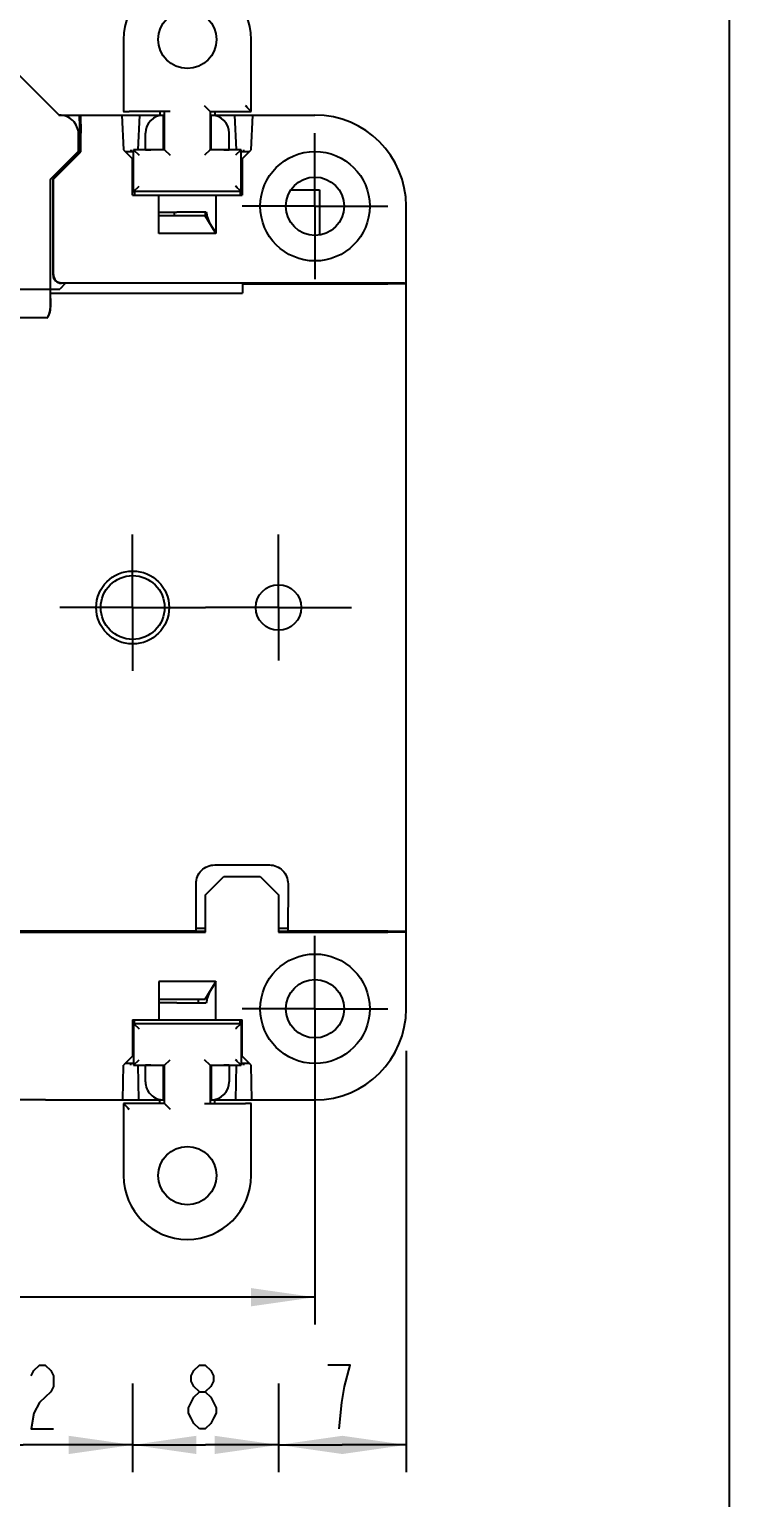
# Model space of a CAD drawing. Header units: millimetres. Extents: x 0 to 297, y 0 to 210.
# Drawn here: x 258.6 to 297, y 58.5 to 139 of the extents above; entities that cross this region are included whole.
import ezdxf

# ---------------------------------------------------------------- set-up
doc = ezdxf.new("R2010")
doc.units = ezdxf.units.MM
doc.header["$LTSCALE"] = 16.335
doc.linetypes.add('CENTER', pattern=[0.6, 0.375, -0.075, 0.075, -0.075])
doc.layers.get('0').update_dxf_attribs({"linetype": 'CONTINUOUS'})
for name, color, linetype in [('000_19_DXF_CONTINUOUS_LINE', 7, 'CONTINUOUS'), ('00_11_DXF_CONTINUOUS_LINE', 7, 'CONTINUOUS'), ('01-PBG-10-01DXF_CONTINUOUS_LINE', 7, 'CONTINUOUS'), ('CORE300_100_DXF_AXIS', 7, 'CONTINUOUS'), ('CORE300_100_DXF_CONTINUOUS_LINE', 7, 'CONTINUOUS'), ('CORE300_100_DXF_DIMENSION', 7, 'CONTINUOUS'), ('CORES3_DXF_FORMAT', 7, 'CONTINUOUS'), ('DINBASE-60-0DXF_CONTINUOUS_LINE', 7, 'CONTINUOUS'), ('GROVE_RED_DIDXF_CONTINUOUS_LINE', 7, 'CONTINUOUS'), ('SCREEN_DXF_CONTINUOUS_LINE', 7, 'CONTINUOUS')]:
    doc.layers.add(name, color=color, linetype=linetype)
doc.styles.get("Standard").update_dxf_attribs({"font": 'CHANGFANGSONG.TTF'})
doc.dimstyles.new('DIMSTYLE_1', dxfattribs={"dimtxt": 3.5, "dimasz": 3.5, "dimexe": 1.5, "dimexo": 0, "dimgap": 0.875, "dimtad": 1, "dimdec": 3, "dimdsep": 46, "dimtxsty": 'STANDARD', "dimblk": '_FILLED', "dimblk1": '_FILLED', "dimblk2": '_FILLED', "dimcen": 0.09, "dimclrt": 3, "dimadec": 3, "dimazin": 2, "dimtp": 0.3, "dimtm": 0.3, "dimtfac": 1, "dimtdec": 3, "dimtofl": 0, "dimtmove": 0, "dimatfit": 3, "dimldrblk": '_FILLED', "dimfxl": 1, "dimtolj": 1, "dimarcsym": 0})
doc.dimstyles.new('DIMSTYLE_2', dxfattribs={"dimtxt": 3.5, "dimasz": 3.5, "dimexe": 1.5, "dimexo": 0, "dimgap": 0.875, "dimtad": 1, "dimdec": 3, "dimdsep": 46, "dimtxsty": 'STANDARD', "dimblk": '_FILLED', "dimblk1": '_FILLED', "dimblk2": '_FILLED', "dimcen": 0.09, "dimclrt": 3, "dimadec": 3, "dimazin": 2, "dimtp": 0.2, "dimtm": 0.2, "dimtfac": 1, "dimtdec": 3, "dimtofl": 0, "dimtmove": 0, "dimatfit": 3, "dimldrblk": '_FILLED', "dimfxl": 1, "dimtolj": 1, "dimarcsym": 0})

# ---------------------------------------------------------------- blocks, each defined once
blk = doc.blocks.new('_FILLED')
at = {"color": 0, "linetype": 'BYBLOCK'}
blk.add_solid([(0, 0), (-1, 0.143), (-1, -0.143)], dxfattribs=at)
blk = doc.blocks.new('*D18')
at = {"layer": 'CORE300_100_DXF_DIMENSION', "color": 1, "linetype": 'CONTINUOUS'}
for p, q in [((252.258, 64.783), (252.258, 59.916)), ((264.258, 64.783), (264.258, 59.916)), ((252.258, 61.416), (258.258, 61.416)), ((264.258, 61.416), (258.258, 61.416))]:
    blk.add_line(p, q, dxfattribs=at)
at = {"layer": 'CORE300_100_DXF_DIMENSION', "color": 1, "linetype": 'CONTINUOUS', "xscale": 3.5, "yscale": 3.5, "zscale": 3.5, "rotation": 180}
blk.add_blockref('_FILLED', (252.258, 61.416), dxfattribs=at)
at = {"layer": 'CORE300_100_DXF_DIMENSION', "color": 1, "linetype": 'CONTINUOUS', "xscale": 3.5, "yscale": 3.5, "zscale": 3.5}
blk.add_blockref('_FILLED', (264.258, 61.416), dxfattribs=at)
blk = doc.blocks.new('*D19')
at = {"layer": 'CORE300_100_DXF_DIMENSION', "color": 1, "linetype": 'CONTINUOUS'}
for p, q in [((264.258, 64.783), (264.258, 59.916)), ((272.258, 64.783), (272.258, 59.916)), ((264.258, 61.416), (268.258, 61.416)), ((272.258, 61.416), (268.258, 61.416))]:
    blk.add_line(p, q, dxfattribs=at)
at = {"layer": 'CORE300_100_DXF_DIMENSION', "color": 1, "linetype": 'CONTINUOUS', "xscale": 3.5, "yscale": 3.5, "zscale": 3.5, "rotation": 180}
blk.add_blockref('_FILLED', (264.258, 61.416), dxfattribs=at)
at = {"layer": 'CORE300_100_DXF_DIMENSION', "color": 1, "linetype": 'CONTINUOUS', "xscale": 3.5, "yscale": 3.5, "zscale": 3.5}
blk.add_blockref('_FILLED', (272.258, 61.416), dxfattribs=at)
blk = doc.blocks.new('*D20')
at = {"layer": 'CORE300_100_DXF_DIMENSION', "color": 1, "linetype": 'CONTINUOUS'}
for p, q in [((279.258, 83.017), (279.258, 59.916)), ((272.258, 64.783), (272.258, 59.916)), ((272.258, 61.416), (275.758, 61.416)), ((279.258, 61.416), (275.758, 61.416))]:
    blk.add_line(p, q, dxfattribs=at)
at = {"layer": 'CORE300_100_DXF_DIMENSION', "color": 1, "linetype": 'CONTINUOUS', "xscale": 3.5, "yscale": 3.5, "zscale": 3.5, "rotation": 180}
blk.add_blockref('_FILLED', (272.258, 61.416), dxfattribs=at)
at = {"layer": 'CORE300_100_DXF_DIMENSION', "color": 1, "linetype": 'CONTINUOUS', "xscale": 3.5, "yscale": 3.5, "zscale": 3.5}
blk.add_blockref('_FILLED', (279.258, 61.416), dxfattribs=at)
blk = doc.blocks.new('*D24')
at = {"layer": 'CORE300_100_DXF_DIMENSION', "color": 1, "linetype": 'CONTINUOUS'}
for p, q in [((230.258, 85.329), (230.258, 68.013)), ((274.258, 85.329), (274.258, 68.013)), ((230.258, 69.513), (252.258, 69.513)), ((274.258, 69.513), (252.258, 69.513))]:
    blk.add_line(p, q, dxfattribs=at)
at = {"layer": 'CORE300_100_DXF_DIMENSION', "color": 1, "linetype": 'CONTINUOUS', "xscale": 3.5, "yscale": 3.5, "zscale": 3.5, "rotation": 180}
blk.add_blockref('_FILLED', (230.258, 69.513), dxfattribs=at)
at = {"layer": 'CORE300_100_DXF_DIMENSION', "color": 1, "linetype": 'CONTINUOUS', "xscale": 3.5, "yscale": 3.5, "zscale": 3.5}
blk.add_blockref('_FILLED', (274.258, 69.513), dxfattribs=at)

msp = doc.modelspace()

# ---------------------------------------------------------------- linework, layer by layer
at = {"layer": '000_19_DXF_CONTINUOUS_LINE', "color": 7, "linetype": 'CONTINUOUS'}
for p, q in [((263.7635, 138.4767), (263.7635, 134.5319)), ((270.7529, 134.532), (270.7529, 138.4767)), ((266.3082, 134.5267), (264.0635, 134.5267)), ((265.7582, 134.5267), (265.7582, 134.329)), ((266.0082, 132.4214), (266.0082, 134.5267)), ((268.5082, 134.532), (268.2082, 134.832)), ((268.5082, 134.532), (268.5078, 134.5324)), ((268.5082, 134.532), (268.5082, 132.4214)), ((268.5082, 134.532), (270.7529, 134.532)), ((268.7582, 134.532), (268.7582, 134.329)), ((270.7529, 134.532), (270.4529, 134.832)), ((270.4772, 134.8076), (270.4529, 134.832)), ((270.5476, 134.7373), (270.4772, 134.8076)), ((270.7498, 134.5351), (270.747, 134.5379)), ((270.7527, 134.5322), (270.7517, 134.5332)), ((264.3135, 130.132), (264.3135, 132.4214)), ((266.0082, 132.4214), (264.3135, 132.4214)), ((264.3135, 132.4214), (264.6135, 132.1214)), ((266.0082, 132.4214), (266.3082, 132.1214)), ((266.0082, 132.4214), (266.0086, 132.421)), ((268.5082, 132.4214), (268.2082, 132.1214)), ((268.5082, 132.4214), (268.5078, 132.421)), ((270.2029, 132.4214), (268.5082, 132.4214)), ((270.2029, 132.4214), (269.9029, 132.1214)), ((270.2029, 130.132), (270.2029, 132.4214)), ((264.3135, 130.132), (264.6135, 130.432)), ((264.589, 130.4076), (264.6135, 130.432)), ((270.2029, 130.132), (269.9029, 130.432)), ((269.9272, 130.4076), (269.9029, 130.432)), ((270.2029, 130.132), (264.3135, 130.132)), ((264.3137, 130.1322), (264.3147, 130.1332)), ((264.3166, 130.1351), (264.3194, 130.1379)), ((264.3401, 130.1587), (264.348, 130.1665)), ((264.5188, 130.3373), (264.589, 130.4076)), ((269.9976, 130.3373), (269.9272, 130.4076)), ((270.1998, 130.1351), (270.197, 130.1379)), ((270.2027, 130.1322), (270.2017, 130.1332)), ((264.3135, 84.5259), (270.2029, 84.5259)), ((264.3135, 84.5259), (264.6135, 84.2259)), ((264.3135, 84.5259), (264.3135, 82.2365)), ((264.3137, 84.5257), (264.3147, 84.5247)), ((264.3166, 84.5228), (264.3194, 84.52)), ((264.5188, 84.3206), (264.5891, 84.2503)), ((264.5891, 84.2503), (264.6135, 84.2259)), ((270.2029, 84.5259), (269.9029, 84.2259)), ((269.9273, 84.2503), (269.9029, 84.2259)), ((269.9976, 84.3206), (269.9273, 84.2503)), ((270.1998, 84.5228), (270.197, 84.52)), ((270.2027, 84.5257), (270.2017, 84.5247)), ((270.2029, 84.5259), (270.2029, 82.2365)), ((264.3135, 82.2365), (264.6135, 82.5365)), ((264.3135, 82.2365), (266.0082, 82.2365)), ((264.3137, 82.2367), (264.3147, 82.2377)), ((264.3166, 82.2396), (264.3194, 82.2424)), ((264.5188, 82.4418), (264.589, 82.5121)), ((264.589, 82.5121), (264.6135, 82.5365)), ((266.0082, 82.2365), (266.3082, 82.5365)), ((266.0082, 82.2365), (266.0086, 82.2369)), ((266.0082, 80.1259), (266.0082, 82.2365)), ((268.5082, 82.2365), (268.2082, 82.5365)), ((268.4526, 82.2921), (268.4411, 82.3036)), ((268.5082, 82.2365), (268.5078, 82.2369)), ((268.5082, 82.2365), (270.2029, 82.2365)), ((268.5082, 82.2365), (268.5082, 80.1312)), ((270.2029, 82.2365), (269.9029, 82.5365)), ((269.9272, 82.5121), (269.9029, 82.5365)), ((269.9976, 82.4418), (269.9272, 82.5121)), ((270.1998, 82.2396), (270.197, 82.2424)), ((270.2027, 82.2367), (270.2017, 82.2377)), ((266.0082, 80.1259), (263.7635, 80.1259)), ((263.7635, 80.1259), (264.0635, 79.8259)), ((263.7635, 80.1259), (263.7635, 76.1812)), ((263.7637, 80.1257), (263.7647, 80.1247)), ((263.7666, 80.1228), (263.7694, 80.12)), ((263.9688, 79.9206), (264.0391, 79.8503)), ((264.0391, 79.8503), (264.0635, 79.8259)), ((265.7582, 80.1259), (265.7582, 80.329)), ((266.0082, 80.1259), (266.3082, 79.8259)), ((266.0082, 80.1259), (266.0086, 80.1255)), ((266.0638, 80.0704), (266.0753, 80.0588)), ((268.2082, 80.1312), (270.4529, 80.1312)), ((268.7582, 80.1312), (268.7582, 80.329)), ((270.7529, 76.1812), (270.7529, 80.126))]:
    msp.add_line(p, q, dxfattribs=at)
msp.add_lwpolyline([(268.472, 132.3852), (268.4629, 132.3761), (268.4526, 132.3658)], dxfattribs=at)
for centre in [(267.2582, 138.4767), (267.2582, 76.1812)]:
    msp.add_circle(centre, 1.6, dxfattribs=at)
for centre, start, end in [((267.2582, 138.4767), 0, 180), ((267.2582, 76.1812), 180, 360)]:
    msp.add_arc(centre, 3.4947, start, end, dxfattribs=at)
for points in [[(263.7635, 134.5319), (263.7635, 134.5318), (263.7641, 134.5316), (263.7651, 134.5314), (263.767, 134.5311), (263.7695, 134.5309), (263.7727, 134.5306), (263.7784, 134.5303), (263.7872, 134.5299), (263.7997, 134.5294), (263.8148, 134.529), (263.8323, 134.5286), (263.852, 134.5282), (263.8737, 134.5279), (263.9062, 134.5275), (263.9501, 134.5271), (264.0057, 134.5268), (264.0439, 134.5267), (264.0634, 134.5267)], [(270.7529, 80.126), (270.7529, 80.1261), (270.7522, 80.1263), (270.7513, 80.1265), (270.7494, 80.1268), (270.7469, 80.127), (270.7437, 80.1273), (270.738, 80.1276), (270.7292, 80.128), (270.7166, 80.1285), (270.7015, 80.1289), (270.6841, 80.1293), (270.6644, 80.1297), (270.6426, 80.13), (270.6102, 80.1305), (270.5662, 80.1309), (270.5107, 80.1311), (270.4724, 80.1312), (270.4529, 80.1312)]]:
    msp.add_open_spline(points, degree=3, knots=[0, 0, 0, 0, 0.0014844, 0.0051978, 0.0112593, 0.0196784, 0.0304499, 0.0435601, 0.0766445, 0.1185913, 0.1690324, 0.2274667, 0.29333, 0.3660155, 0.444788, 0.6175244, 0.8050962, 1, 1, 1, 1], dxfattribs=at)
at = {"layer": '00_11_DXF_CONTINUOUS_LINE', "color": 7, "linetype": 'CONTINUOUS'}
for p, q in [((256.5511, 137.9949), (260.2298, 134.3162)), ((261.287, 132.3574), (261.287, 133.2878)), ((261.287, 132.3574), (259.7294, 130.7998)), ((259.7582, 130.7878), (261.2582, 132.2878)), ((261.2582, 132.2878), (261.287, 132.3574)), ((261.2582, 132.1944), (261.2582, 132.2878)), ((259.7294, 130.7998), (259.7294, 124.7878)), ((259.7582, 130.7878), (259.7294, 130.7998)), ((259.7582, 123.7878), (259.7582, 130.7878)), ((244.787, 124.7878), (259.7294, 124.7878)), ((259.7294, 124.7878), (259.7468, 123.7878)), ((259.7582, 124.7878), (260.2582, 124.7878)), ((260.5737, 125.1034), (260.2582, 124.7878)), ((259.5769, 123.2121), (244.9395, 123.2121))]:
    msp.add_line(p, q, dxfattribs=at)
for centre, radius, start, end in [((260.2582, 133.2878), 1.0288, 0, 91.582325), ((257.7083, 123.7958), 2.0253, 349.892478, 350.902812), ((258.7582, 123.7878), 1, 341.805128, 360)]:
    msp.add_arc(centre, radius, start, end, dxfattribs=at)
msp.add_ellipse((258.7582, 123.7706), major_axis=(0, 0.989), ratio=0.9998476, start_param=-2.0667394, end_param=-1.5533404, dxfattribs=at)
for points, knots in [([(259.6279, 123.3), (259.6244, 123.2936), (259.6177, 123.2814), (259.6078, 123.2643), (259.5989, 123.2494), (259.5912, 123.2367), (259.5849, 123.2266), (259.5808, 123.2198), (259.5785, 123.2159), (259.5774, 123.2138), (259.5769, 123.213), (259.5767, 123.2121), (259.5769, 123.2121)], [0, 0, 0, 0, 0.2145427, 0.4096473, 0.5821614, 0.7289069, 0.8467233, 0.9324734, 0.9625337, 0.9838021, 0.9961539, 1, 1, 1, 1]), ([(259.5769, 123.2121), (259.5771, 123.2121), (259.5775, 123.2126), (259.5784, 123.2134), (259.5797, 123.2149), (259.5822, 123.2178), (259.5861, 123.2229), (259.5918, 123.2305), (259.5986, 123.2401), (259.6064, 123.2515), (259.6149, 123.2645), (259.6276, 123.2848), (259.6443, 123.3136), (259.6645, 123.3519), (259.6842, 123.3946), (259.6964, 123.4247), (259.7022, 123.4404)], [0, 0, 0, 0, 0.0021609, 0.0069061, 0.0142456, 0.0241321, 0.0513139, 0.0879055, 0.1331081, 0.1860739, 0.2459797, 0.3121334, 0.4606843, 0.6273187, 0.8084806, 1, 1, 1, 1])]:
    msp.add_open_spline(points, degree=3, knots=knots, dxfattribs=at)
at = {"layer": '01-PBG-10-01DXF_CONTINUOUS_LINE', "color": 3, "linetype": 'CONTINUOUS'}
for p, q in [((268.7553, 86.6518), (268.7131, 86.6518)), ((268.7582, 86.7257), (268.7582, 86.6518)), ((267.856, 85.829), (267.856, 85.6504))]:
    msp.add_line(p, q, dxfattribs=at)
at = {"layer": 'CORE300_100_DXF_AXIS', "color": 4, "linetype": 'CENTER'}
for p, q in [((274.2582, 129.329), (274.2582, 133.3291)), ((274.2582, 129.329), (270.2581, 129.329)), ((274.2582, 129.329), (274.2582, 125.3289)), ((274.2582, 129.329), (278.2583, 129.329)), ((264.2582, 107.329), (264.2582, 111.3291)), ((272.2582, 107.329), (272.2582, 111.3291)), ((264.2582, 107.329), (260.2581, 107.329)), ((264.2582, 107.329), (268.2581, 107.329)), ((264.2582, 107.329), (264.2582, 103.8602)), ((272.2582, 107.329), (268.2581, 107.329)), ((272.2582, 107.329), (276.2583, 107.329)), ((272.2582, 107.329), (272.2582, 104.43)), ((274.2582, 85.329), (274.2582, 89.3291)), ((274.2582, 85.329), (270.2581, 85.329)), ((274.2582, 85.329), (278.2583, 85.329)), ((274.2582, 85.329), (274.2582, 81.3289))]:
    msp.add_line(p, q, dxfattribs=at)
at = {"layer": 'CORE300_100_DXF_CONTINUOUS_LINE', "color": 7, "linetype": 'CONTINUOUS'}
for p, q in [((260.2171, 134.329), (265.9582, 134.329)), ((263.6585, 134.329), (263.7581, 132.4291)), ((264.5579, 132.4214), (264.6579, 134.329)), ((265.9582, 132.4214), (265.9582, 134.329)), ((268.5582, 132.4214), (268.5582, 134.329)), ((268.5582, 134.329), (274.2582, 134.329)), ((269.9585, 132.4214), (269.8585, 134.329)), ((270.7583, 132.4291), (270.8579, 134.329)), ((261.3582, 133.329), (261.3582, 132.3076)), ((261.4105, 132.3073), (261.4105, 133.329)), ((264.9582, 132.4267), (264.9582, 133.329)), ((269.5582, 132.4267), (269.5582, 133.329)), ((261.3826, 132.3188), (259.8826, 130.8188)), ((259.9105, 130.8073), (261.4105, 132.3073)), ((261.2664, 132.3076), (261.3582, 132.3076)), ((261.3582, 132.3076), (261.367, 132.3032)), ((261.3826, 132.3188), (261.4105, 132.3073)), ((263.7581, 132.4291), (264.2582, 131.929)), ((263.8582, 132.329), (264.3135, 132.329)), ((264.1582, 132.4162), (264.1582, 132.329)), ((264.9582, 132.4267), (264.5582, 132.4267)), ((264.9582, 132.4267), (265.2608, 132.4214)), ((269.2556, 132.4214), (269.5582, 132.4267)), ((269.9582, 132.4267), (269.5582, 132.4267)), ((270.2029, 132.329), (270.6582, 132.329)), ((270.2582, 131.929), (270.7583, 132.4291)), ((270.3582, 132.329), (270.3582, 132.4162)), ((264.2582, 129.929), (264.2582, 131.929)), ((270.2582, 131.929), (270.2582, 129.929)), ((259.8826, 130.8188), (259.8826, 125.579)), ((259.8826, 130.8188), (259.9105, 130.8073)), ((259.9105, 125.579), (259.9105, 130.8073)), ((264.2582, 129.929), (270.2582, 129.929)), ((264.3582, 130.132), (264.3582, 129.929)), ((265.6884, 127.8312), (265.6884, 129.929)), ((268.828, 129.929), (268.828, 127.8312)), ((270.1582, 130.132), (270.1582, 129.929)), ((267.828, 129.0075), (266.6884, 129.0075)), ((279.2582, 85.329), (279.2582, 129.329)), ((268.828, 127.8312), (265.6884, 127.8312)), ((260.3582, 125.1313), (278.2582, 125.1313)), ((270.2582, 125.1034), (260.3582, 125.1034)), ((270.2582, 125.1034), (270.2826, 125.079)), ((270.2826, 125.079), (278.2582, 125.079)), ((270.2826, 125.079), (270.2826, 124.5545)), ((259.7582, 124.5545), (270.2826, 124.5545)), ((268.2582, 91.579), (269.2582, 92.579)), ((268.7582, 93.2162), (271.7582, 93.2162)), ((269.2582, 92.579), (271.2582, 92.579)), ((271.2582, 92.579), (272.2582, 91.579)), ((267.7408, 89.5986), (267.7368, 92.1856)), ((272.7795, 92.1856), (272.7756, 89.5986)), ((268.2582, 89.5266), (268.2582, 91.579)), ((272.2582, 91.579), (272.2582, 89.5266)), ((236.2582, 89.5266), (268.2582, 89.5266)), ((267.7408, 89.579), (236.7756, 89.579)), ((268.2582, 89.7384), (267.7405, 89.7384)), ((267.7473, 89.5724), (267.7408, 89.5986)), ((267.7582, 89.5615), (267.7473, 89.5724)), ((268.2582, 89.5615), (267.7582, 89.5615)), ((272.7758, 89.7384), (272.2582, 89.7384)), ((272.7582, 89.5615), (272.2582, 89.5615)), ((272.2582, 89.5266), (278.2582, 89.5266)), ((272.7691, 89.5724), (272.7582, 89.5615)), ((272.7756, 89.5986), (272.7691, 89.5724)), ((278.2582, 89.579), (272.7756, 89.579)), ((268.8044, 86.8267), (265.6884, 86.8267)), ((265.6884, 86.8267), (265.6884, 84.729)), ((268.828, 84.729), (268.828, 86.8493)), ((266.6884, 85.6504), (267.828, 85.6504)), ((264.2582, 84.729), (270.2582, 84.729)), ((264.2582, 84.729), (264.2582, 82.729)), ((264.3582, 84.5259), (264.3582, 84.729)), ((270.1582, 84.5259), (270.1582, 84.729)), ((270.2582, 82.729), (270.2582, 84.729)), ((263.725, 80.329), (263.7581, 82.2289)), ((264.2582, 82.729), (263.7581, 82.2289)), ((264.3135, 82.329), (263.8582, 82.329)), ((264.1582, 82.2347), (264.1582, 82.329)), ((264.5914, 80.329), (264.5581, 82.2365)), ((264.5582, 82.2312), (264.9582, 82.2312)), ((265.2608, 82.2365), (264.9582, 82.2312)), ((264.9582, 81.329), (264.9582, 82.2312)), ((265.9582, 80.329), (265.9582, 82.2365)), ((268.5582, 82.2365), (268.5582, 80.329)), ((269.5582, 82.2312), (269.2556, 82.2365)), ((269.5582, 82.2312), (269.9582, 82.2312)), ((269.5582, 82.2312), (269.5582, 81.329)), ((269.925, 80.329), (269.9583, 82.2365)), ((270.6582, 82.329), (270.2029, 82.329)), ((270.7582, 82.2289), (270.2582, 82.729)), ((270.3582, 82.2347), (270.3582, 82.329)), ((270.7914, 80.329), (270.7582, 82.2289)), ((259.4772, 80.329), (253.0392, 80.329)), ((261.0392, 80.329), (265.9582, 80.329)), ((268.5582, 80.329), (274.2582, 80.329))]:
    msp.add_line(p, q, dxfattribs=at)
for centre, radius in [((274.2582, 129.329), 3), ((274.2582, 129.329), 1.6), ((264.2582, 107.329), 2), ((264.2582, 107.329), 1.75), ((272.2582, 107.329), 1.25), ((274.2582, 85.329), 3), ((274.2582, 85.329), 1.6)]:
    msp.add_circle(centre, radius, dxfattribs=at)
for centre, radius, start, end in [((274.2582, 129.329), 5, 0, 90), ((260.3582, 125.579), 0.4756, 180, 270), ((260.3582, 125.579), 0.4476, 180, 270), ((270.2582, 85.329), 2.0873, 133.250535, 134.146483), ((274.2582, 85.329), 5, 270, 360)]:
    msp.add_arc(centre, radius, start, end, dxfattribs=at)
for centre, major_axis, ratio, start_param, end_param in [((265.9582, 133.329), (0, 1), 1, 0, 1.5707963), ((268.5582, 133.329), (1, 0), 1, 0, 1.5707963), ((267.828, 128.99), (1, 0), 0.0174551, 1.0890389, 1.5707963), ((267.828, 85.6679), (1, 0), 0.0174551, -1.5707963, -1.0890389), ((265.9582, 81.329), (0, 1), 1, 1.5707963, 3.1415927), ((268.5582, 81.329), (1, 0), 1, -1.5707963, 0)]:
    msp.add_ellipse(centre, major_axis=major_axis, ratio=ratio, start_param=start_param, end_param=end_param, dxfattribs=at)
for points, knots in [([(261.343, 134.3204), (261.3427, 134.3225), (261.3421, 134.3247), (261.3415, 134.329), (261.3407, 134.329)], [0, 0, 0, 0, 0.7283596, 1, 1, 1, 1]), ([(261.3582, 133.329), (261.3582, 133.4464), (261.3575, 133.6662), (261.355, 133.9272), (261.3519, 134.1038), (261.3495, 134.2014), (261.3467, 134.2707), (261.3447, 134.3073), (261.343, 134.3204)], [0, 0, 0, 0, 0.3552401, 0.6648485, 0.7898675, 0.8893577, 0.9601765, 1, 1, 1, 1]), ([(261.3931, 134.329), (261.3936, 134.329), (261.3943, 134.3267), (261.395, 134.3236), (261.3958, 134.3172), (261.397, 134.3047), (261.3984, 134.2828), (261.4, 134.2499), (261.4015, 134.2081), (261.4029, 134.1578), (261.4043, 134.0995), (261.406, 134.0076), (261.4078, 133.8775), (261.4094, 133.7068), (261.4103, 133.5216), (261.4105, 133.394), (261.4105, 133.329)], [0, 0, 0, 0, 0.0014808, 0.0051984, 0.0112664, 0.0196884, 0.0435458, 0.0766256, 0.1185883, 0.1690086, 0.2274501, 0.29334, 0.4447411, 0.6174892, 0.805184, 1, 1, 1, 1]), ([(265.6884, 128.99), (265.6884, 128.9905), (265.6906, 128.9912), (265.6938, 128.9919), (265.7001, 128.9927), (265.7126, 128.994), (265.7345, 128.9954), (265.7674, 128.9969), (265.8092, 128.9984), (265.8595, 128.9999), (265.9178, 129.0012), (266.0098, 129.003), (266.1398, 129.0048), (266.3106, 129.0063), (266.4958, 129.0073), (266.6233, 129.0075), (266.6883, 129.0075)], [0, 0, 0, 0, 0.0014808, 0.0051984, 0.0112664, 0.0196884, 0.0435458, 0.0766256, 0.1185883, 0.1690086, 0.2274501, 0.29334, 0.4447411, 0.6174892, 0.805184, 1, 1, 1, 1]), ([(268.2913, 129.0055), (268.3024, 128.9374), (268.3315, 128.8032), (268.3945, 128.6095), (268.4739, 128.4287), (268.5511, 128.2903), (268.6157, 128.1904), (268.6621, 128.1245), (268.706, 128.0666), (268.7454, 128.0176), (268.7748, 127.9828), (268.7945, 127.9598), (268.806, 127.9464), (268.8151, 127.9356), (268.822, 127.9275), (268.8257, 127.9222), (268.828, 127.9194), (268.828, 127.9184)], [0, 0, 0, 0, 0.1683574, 0.334625, 0.4964749, 0.649597, 0.7207786, 0.7868319, 0.8463924, 0.8980183, 0.9402992, 0.9575335, 0.971979, 0.9835208, 0.9920708, 0.9975629, 1, 1, 1, 1]), ([(278.2582, 125.1313), (278.3232, 125.1313), (278.4508, 125.1311), (278.636, 125.1301), (278.8067, 125.1286), (278.9368, 125.1268), (279.0287, 125.125), (279.087, 125.1237), (279.1373, 125.1222), (279.1791, 125.1207), (279.212, 125.1192), (279.2339, 125.1178), (279.2465, 125.1166), (279.2528, 125.1157), (279.2559, 125.115), (279.2582, 125.1144), (279.2582, 125.1139)], [0, 0, 0, 0, 0.1948161, 0.3825111, 0.5552593, 0.7066604, 0.7725502, 0.8309917, 0.8814119, 0.9233745, 0.9564543, 0.9803117, 0.9887337, 0.9948017, 0.9985192, 1, 1, 1, 1]), ([(279.2089, 125.0669), (279.1616, 125.0694), (279.0404, 125.0726), (278.8265, 125.0762), (278.5569, 125.0784), (278.3611, 125.079), (278.2582, 125.079)], [0, 0, 0, 0, 0.1495982, 0.3822452, 0.6752484, 1, 1, 1, 1]), ([(279.2582, 125.0615), (279.2582, 125.0618), (279.2568, 125.0625), (279.253, 125.0634), (279.2436, 125.0646), (279.2284, 125.0658), (279.2161, 125.0665), (279.2089, 125.0669)], [0, 0, 0, 0, 0.020856, 0.0697268, 0.258412, 0.5688632, 1, 1, 1, 1]), ([(267.7368, 92.1856), (267.7368, 92.319), (267.7911, 92.588), (268.0143, 92.9323), (268.3558, 93.16), (268.6248, 93.2161), (268.7582, 93.2162)], [0, 0, 0, 0, 0.2500212, 0.500042, 0.7500382, 1, 1, 1, 1]), ([(271.7582, 93.2162), (271.8915, 93.2161), (272.1605, 93.16), (272.502, 92.9323), (272.7253, 92.588), (272.7796, 92.319), (272.7795, 92.1856)], [0, 0, 0, 0, 0.2499633, 0.4999601, 0.7499791, 1, 1, 1, 1]), ([(278.2582, 89.579), (278.3756, 89.579), (278.5954, 89.5796), (278.8565, 89.5821), (279.033, 89.5853), (279.1306, 89.5876), (279.2, 89.5905), (279.2365, 89.5924), (279.2496, 89.5941)], [0, 0, 0, 0, 0.3552401, 0.6648485, 0.7898675, 0.8893577, 0.9601765, 1, 1, 1, 1]), ([(279.2582, 89.544), (279.2582, 89.5436), (279.2559, 89.5429), (279.2528, 89.5422), (279.2465, 89.5413), (279.2339, 89.5401), (279.212, 89.5387), (279.1791, 89.5372), (279.1373, 89.5357), (279.087, 89.5342), (279.0287, 89.5329), (278.9368, 89.5311), (278.8067, 89.5293), (278.636, 89.5278), (278.4508, 89.5268), (278.3232, 89.5266), (278.2582, 89.5266)], [0, 0, 0, 0, 0.0014808, 0.0051984, 0.0112664, 0.0196884, 0.0435458, 0.0766256, 0.1185883, 0.1690086, 0.2274501, 0.29334, 0.4447411, 0.6174892, 0.805184, 1, 1, 1, 1]), ([(279.2496, 89.5941), (279.2517, 89.5944), (279.2539, 89.595), (279.2582, 89.5956), (279.2582, 89.5964)], [0, 0, 0, 0, 0.7283596, 1, 1, 1, 1]), ([(268.828, 86.7395), (268.828, 86.7385), (268.8257, 86.7357), (268.822, 86.7304), (268.8151, 86.7223), (268.806, 86.7115), (268.7945, 86.6981), (268.7748, 86.6751), (268.7454, 86.6403), (268.706, 86.5913), (268.6621, 86.5334), (268.6157, 86.4675), (268.5511, 86.3676), (268.4739, 86.2292), (268.3945, 86.0484), (268.3315, 85.8547), (268.3024, 85.7205), (268.2913, 85.6524)], [0, 0, 0, 0, 0.0024371, 0.0079293, 0.0164793, 0.0280211, 0.0424666, 0.0597009, 0.1019818, 0.1536077, 0.2131682, 0.2792215, 0.3504031, 0.5035253, 0.6653752, 0.8316427, 1, 1, 1, 1]), ([(266.6883, 85.6504), (266.6233, 85.6504), (266.4958, 85.6506), (266.3106, 85.6516), (266.1398, 85.6531), (266.0098, 85.6549), (265.9178, 85.6567), (265.8595, 85.658), (265.8092, 85.6595), (265.7674, 85.661), (265.7345, 85.6625), (265.7126, 85.6639), (265.7001, 85.6652), (265.6938, 85.666), (265.6906, 85.6667), (265.6884, 85.6674), (265.6884, 85.6679)], [0, 0, 0, 0, 0.1948161, 0.3825111, 0.5552593, 0.7066604, 0.7725502, 0.8309917, 0.8814119, 0.9233745, 0.9564543, 0.9803117, 0.9887337, 0.9948017, 0.9985192, 1, 1, 1, 1]), ([(259.4772, 80.329), (259.6062, 80.329), (259.8666, 80.3321), (260.2582, 80.3347), (260.6498, 80.3321), (260.9101, 80.329), (261.0392, 80.329)], [0, 0, 0, 0, 0.2479284, 0.5, 0.7520716, 1, 1, 1, 1])]:
    msp.add_open_spline(points, degree=3, knots=knots, dxfattribs=at)
at = {"layer": 'CORE300_100_DXF_DIMENSION', "color": 3, "linetype": 'CONTINUOUS'}
for points in [[(258.6926, 65.2073), (258.8457, 65.499), (259.152, 65.7906), (259.4582, 65.7906), (259.7645, 65.499), (259.9176, 65.2073), (259.9176, 64.624), (259.7645, 64.3323), (259.4582, 64.0406), (259.152, 63.749), (258.8457, 63.1656), (258.6926, 62.2906), (259.9176, 62.2906)], [(267.927, 64.3323), (267.6207, 64.624), (267.4676, 64.9156), (267.4676, 65.2073), (267.6207, 65.499), (267.927, 65.7906), (268.2332, 65.7906), (268.5395, 65.499), (268.6926, 65.2073), (268.6926, 64.9156), (268.5395, 64.624), (268.2332, 64.3323)], [(275.8864, 64.624), (276.1926, 65.7906), (274.9676, 65.7906)], [(275.5801, 62.2906), (275.7332, 63.749), (275.8864, 64.624)], [(267.927, 62.2906), (267.6207, 62.5823), (267.4676, 62.874), (267.3145, 63.1656), (267.3145, 63.4573), (267.4676, 63.749), (267.6207, 64.0406), (267.927, 64.3323), (268.2332, 64.3323), (268.5395, 64.0406), (268.6926, 63.749), (268.8457, 63.4573), (268.8457, 63.1656), (268.6926, 62.874), (268.5395, 62.5823), (268.2332, 62.2906), (267.927, 62.2906)]]:
    msp.add_lwpolyline(points, dxfattribs=at)
at = {"layer": 'CORES3_DXF_FORMAT', "color": 7, "linetype": 'CONTINUOUS'}
msp.add_line((297, 0), (297, 210), dxfattribs=at)
at = {"layer": 'DINBASE-60-0DXF_CONTINUOUS_LINE', "color": 7, "linetype": 'CONTINUOUS'}
for p, q in [((265.6884, 128.829), (268.2109, 128.829)), ((268.2109, 128.829), (268.8221, 127.8276)), ((268.8221, 86.8303), (268.2109, 85.829)), ((268.2109, 85.829), (265.6884, 85.829))]:
    msp.add_line(p, q, dxfattribs=at)
at = {"layer": 'GROVE_RED_DIDXF_CONTINUOUS_LINE', "color": 7, "linetype": 'CONTINUOUS'}
for p, q in [((266.5582, 128.829), (266.5582, 129.0073)), ((268.2582, 128.7515), (268.2582, 129.0058))]:
    msp.add_line(p, q, dxfattribs=at)
at = {"layer": 'SCREEN_DXF_CONTINUOUS_LINE', "color": 7, "linetype": 'CONTINUOUS'}
for p, q in [((272.9397, 130.229), (274.5082, 130.229)), ((274.5082, 130.229), (274.5082, 127.7512))]:
    msp.add_line(p, q, dxfattribs=at)

# ---------------------------------------------------------------- dimensions: what is measured, and where the dimension line sits
at = {"layer": 'CORE300_100_DXF_DIMENSION', "color": 1, "linetype": 'CONTINUOUS'}
for base, p1, p2, dimstyle, picture, middle in [((274.2582, 69.5134), (230.2582, 85.329), (274.2582, 85.329), 'DIMSTYLE_1', '*D24', (249.8082, 69.5134)), ((279.2582, 61.4156), (272.2582, 64.7832), (279.2582, 83.017), 'DIMSTYLE_2', '*D20', (274.3551, 61.4156)), ((272.2582, 61.4156), (264.2582, 64.7832), (272.2582, 64.7832), 'DIMSTYLE_2', '*D19', (266.8551, 61.4156))]:
    dim = msp.add_linear_dim(base=base, p1=p1, p2=p2, dimstyle=dimstyle, dxfattribs=at)
    dim.commit()
    dim.dimension.update_dxf_attribs({"geometry": picture, "text_midpoint": middle, "dimtype": 160})
dim = msp.add_linear_dim(base=(252.2582, 61.4156), p1=(264.2582, 64.7832), p2=(252.2582, 64.7832), angle=180, dimstyle='DIMSTYLE_2', dxfattribs=at)
dim.commit()
dim.dimension.update_dxf_attribs({"geometry": '*D18', "text_midpoint": (255.6301, 61.4156), "dimtype": 160})

doc.saveas('drawing.dxf')
